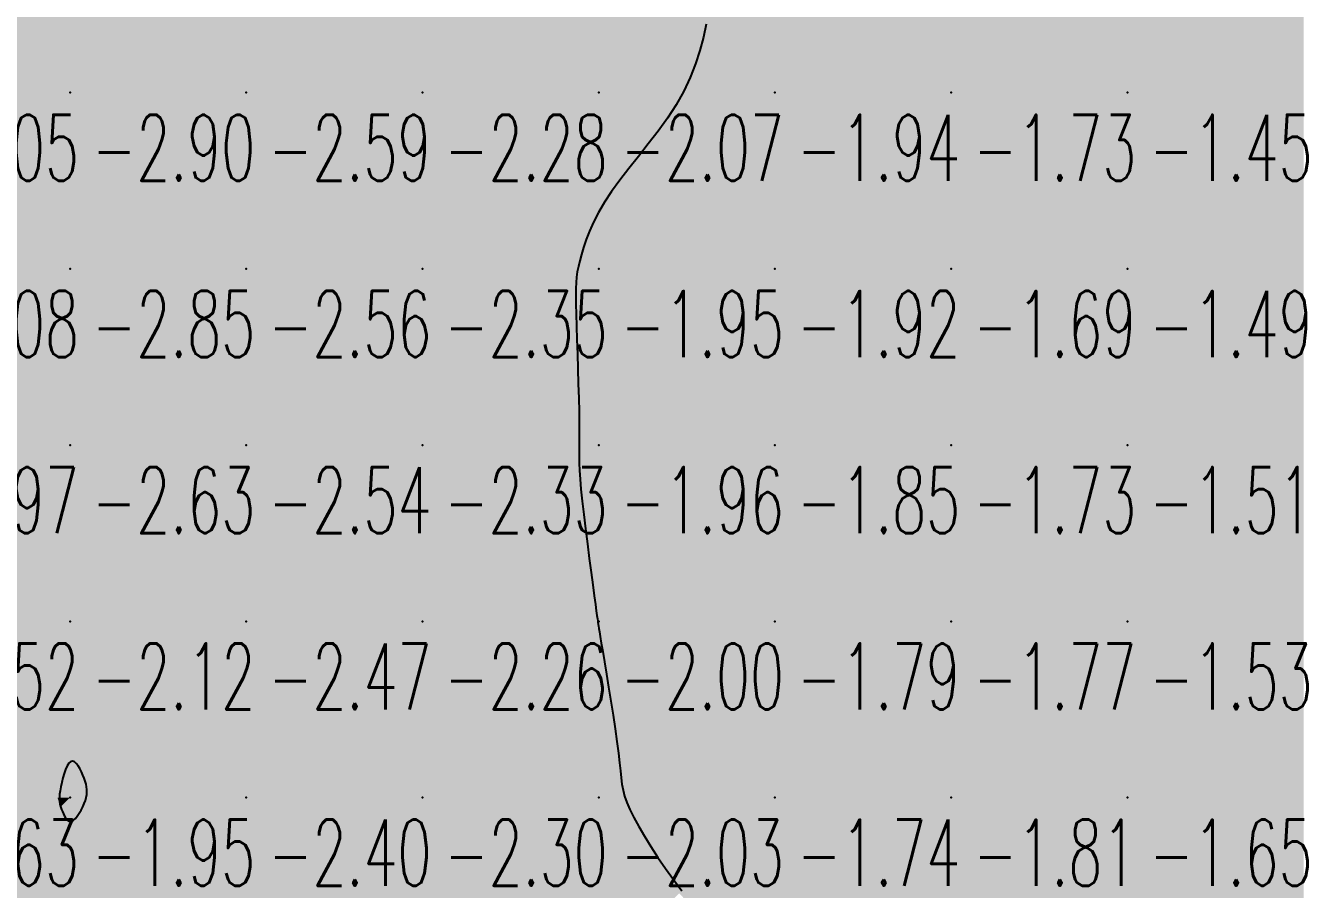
# Model space of a CAD drawing. Header units: millimetres. Extents: x 88261 to 90953, y 390274 to 392322.
# Drawn here: x 90417.7 to 90490.1, y 390842 to 390891 of the extents above; entities that cross this region are included whole.
import ezdxf
from ezdxf.enums import TextEntityAlignment as Align

# ---------------------------------------------------------------- set-up
doc = ezdxf.new("R2010")
doc.units = ezdxf.units.MM
doc.header["$LTSCALE"] = 25
for name, color, linetype in [('CN_03_00', 7, 'Continuous'), ('COTEAlt', 7, 'Continuous'), ('TN_COLORIAGE', 7, 'Continuous')]:
    doc.layers.add(name, color=color, linetype=linetype)
doc.styles.add('Simplex 1.0', font='Simplex.shx', dxfattribs={"width": 0.99, "height": 2.5})
doc.styles.get("Standard").update_dxf_attribs({"font": 'times.ttf'})

# ---------------------------------------------------------------- blocks, each defined once
blk = doc.blocks.new('COTE')
at = {"color": 0}
blk.add_point((0, 0), dxfattribs=at)
at = {"layer": 'COTEAlt'}
blk.add_attdef('ALT', text='', height=3.75, dxfattribs=at).set_placement((1.25, -1.25), align=Align.TOP_LEFT)

msp = doc.modelspace()

# ---------------------------------------------------------------- linework, layer by layer
at = {"layer": 'CN_03_00', "elevation": -2, "flags": 128}
msp.add_lwpolyline([(90456.354, 390891.131), (90456.184, 390890.392), (90455.982, 390889.635), (90455.737, 390888.867), (90455.438, 390888.093), (90455.074, 390887.32), (90454.639, 390886.555), (90454.146, 390885.799), (90453.612, 390885.057), (90453.057, 390884.329), (90452.497, 390883.62), (90451.952, 390882.932), (90451.438, 390882.267), (90450.974, 390881.628), (90450.575, 390881.018), (90450.237, 390880.438), (90449.955, 390879.89), (90449.723, 390879.376), (90449.534, 390878.898), (90449.382, 390878.457), (90449.262, 390878.055), (90449.167, 390877.695), (90449.092, 390877.373), (90449.034, 390877.074), (90448.992, 390876.779), (90448.964, 390876.468), (90448.949, 390876.121), (90448.945, 390875.719), (90448.95, 390875.242), (90448.964, 390874.671), (90448.984, 390873.994), (90449.008, 390873.231), (90449.035, 390872.412), (90449.062, 390871.565), (90449.088, 390870.719), (90449.111, 390869.902), (90449.129, 390869.144), (90449.14, 390868.473), (90449.143, 390867.907), (90449.14, 390867.428), (90449.137, 390867.007), (90449.136, 390866.614), (90449.142, 390866.219), (90449.159, 390865.795), (90449.19, 390865.312), (90449.239, 390864.741), (90449.309, 390864.063), (90449.397, 390863.299), (90449.496, 390862.481), (90449.603, 390861.641), (90449.711, 390860.81), (90449.816, 390860.02), (90449.913, 390859.303), (90449.996, 390858.69), (90450.062, 390858.205), (90450.112, 390857.839), (90450.148, 390857.573), (90450.173, 390857.39), (90450.189, 390857.273), (90450.199, 390857.204), (90450.204, 390857.166), (90450.207, 390857.14), (90450.212, 390857.11), (90450.219, 390857.06), (90450.232, 390856.976), (90450.254, 390856.843), (90450.286, 390856.647), (90450.331, 390856.372), (90450.393, 390856.003), (90450.473, 390855.527), (90450.572, 390854.936), (90450.687, 390854.25), (90450.811, 390853.499), (90450.939, 390852.712), (90451.064, 390851.916), (90451.182, 390851.141), (90451.285, 390850.415), (90451.369, 390849.767), (90451.43, 390849.217), (90451.476, 390848.752), (90451.517, 390848.351), (90451.564, 390847.993), (90451.626, 390847.657), (90451.715, 390847.321), (90451.84, 390846.965), (90452.011, 390846.566), (90452.237, 390846.11), (90452.515, 390845.6), (90452.839, 390845.046), (90453.203, 390844.458), (90453.602, 390843.844), (90454.031, 390843.216), (90454.484, 390842.582), (90454.955, 390841.952)], dxfattribs=at)
msp.add_lwpolyline([(90420.441, 390845.956), (90420.551, 390846.056), (90420.661, 390846.189), (90420.77, 390846.349), (90420.873, 390846.526), (90420.968, 390846.712), (90421.051, 390846.9), (90421.118, 390847.082), (90421.166, 390847.25), (90421.197, 390847.408), (90421.211, 390847.558), (90421.208, 390847.705), (90421.189, 390847.852), (90421.156, 390848.003), (90421.108, 390848.162), (90421.048, 390848.332), (90420.975, 390848.515), (90420.892, 390848.701), (90420.8, 390848.881), (90420.702, 390849.042), (90420.6, 390849.174), (90420.495, 390849.266), (90420.39, 390849.306), (90420.286, 390849.283), (90420.185, 390849.19), (90420.089, 390849.037), (90419.999, 390848.837), (90419.917, 390848.605), (90419.843, 390848.353), (90419.779, 390848.096), (90419.726, 390847.848), (90419.685, 390847.621), (90419.658, 390847.427), (90419.644, 390847.263), (90419.641, 390847.123), (90419.649, 390847), (90419.667, 390846.889), (90419.694, 390846.784), (90419.729, 390846.678), (90419.77, 390846.566), (90419.817, 390846.444), (90419.871, 390846.317), (90419.931, 390846.194), (90419.997, 390846.081), (90420.071, 390845.988), (90420.152, 390845.921), (90420.24, 390845.888), (90420.337, 390845.898), (90420.441, 390845.956)], close=True, dxfattribs=at)
at = {"layer": 'TN_COLORIAGE', "color": 111}
for points in [[(90416.022, 390893.013, -2.903), (90413.597, 390887.239, -2.903), (90420.249, 390897.239, -2.903), (90420.249, 390887.239, -2.903)], [(90420.249, 390887.239, -2.652), (90430.249, 390887.239, -2.652), (90430.249, 390897.239, -2.652)], [(90420.249, 390897.239, -2.652), (90420.249, 390887.239, -2.652), (90430.249, 390897.239, -2.652)], [(90430.249, 390887.239, -2.272), (90440.249, 390887.239, -2.272), (90440.249, 390897.239, -2.272)], [(90430.249, 390897.239, -2.272), (90430.249, 390887.239, -2.272), (90440.249, 390897.239, -2.272)], [(90440.249, 390897.239, -2.163), (90440.249, 390887.239, -2.163), (90450.249, 390897.239, -2.163)], [(90440.249, 390887.239, -2.163), (90450.249, 390887.239, -2.163), (90450.249, 390897.239, -2.163)], [(90450.249, 390897.239, -2), (90458.2, 390897.239, -2), (90450.249, 390887.239, -2), (90456.651, 390893.642, -2)], [(90455.887, 390887.239, -2.075), (90456.651, 390893.642, -2.075), (90450.249, 390887.239, -2.075)], [(90413.597, 390887.239, -2.903), (90414.905, 390881.896, -2.903), (90420.249, 390887.239, -2.903)], [(90414.905, 390881.896, -2.852), (90413.89, 390877.239, -2.852), (90420.249, 390887.239, -2.852), (90420.249, 390877.239, -2.852)], [(90420.249, 390887.239, -2.589), (90420.249, 390877.239, -2.589), (90430.249, 390887.239, -2.589)], [(90420.249, 390877.239, -2.589), (90430.249, 390877.239, -2.589), (90430.249, 390887.239, -2.589)], [(90430.249, 390887.239, -2.282), (90430.249, 390877.239, -2.282), (90440.249, 390887.239, -2.282)], [(90430.249, 390877.239, -2.282), (90440.249, 390877.239, -2.282), (90440.249, 390887.239, -2.282)], [(90440.249, 390887.239, -2.075), (90440.249, 390877.239, -2.075), (90450.249, 390887.239, -2.075)], [(90440.249, 390877.239, -2), (90448.964, 390877.239, -2), (90450.249, 390887.239, -2), (90450.249, 390881.323, -2)], [(90455.887, 390887.239, -2.075), (90450.249, 390881.323, -2.075), (90450.249, 390887.239, -2.075)], [(90410.249, 390869.805, -2.852), (90413.89, 390877.239, -2.852), (90410.249, 390867.239, -2.852), (90420.249, 390877.239, -2.852)], [(90410.249, 390867.239, -2.852), (90420.249, 390867.239, -2.852), (90420.249, 390877.239, -2.852)], [(90420.249, 390877.239, -2.558), (90420.249, 390867.239, -2.558), (90430.249, 390877.239, -2.558)], [(90420.249, 390867.239, -2.558), (90430.249, 390867.239, -2.558), (90430.249, 390877.239, -2.558)], [(90430.249, 390877.239, -2.351), (90430.249, 390867.239, -2.351), (90440.249, 390877.239, -2.351)], [(90430.249, 390867.239, -2.351), (90440.249, 390867.239, -2.351), (90440.249, 390877.239, -2.351)], [(90440.249, 390877.239, -2), (90448.964, 390877.239, -2), (90440.249, 390867.239, -2), (90448.896, 390875.887, -2)], [(90448.896, 390875.887, -2.33), (90449.235, 390867.239, -2.33), (90440.249, 390867.239, -2.33)], [(90410.249, 390867.239, -2.626), (90410.249, 390857.239, -2.626), (90420.249, 390867.239, -2.626)], [(90410.249, 390857.239, -2.626), (90420.249, 390857.239, -2.626), (90420.249, 390867.239, -2.626)], [(90420.249, 390867.239, -2.538), (90420.249, 390857.239, -2.538), (90430.249, 390867.239, -2.538)], [(90420.249, 390857.239, -2.538), (90430.249, 390857.239, -2.538), (90430.249, 390867.239, -2.538)], [(90430.249, 390867.239, -2.33), (90430.249, 390857.239, -2.33), (90440.249, 390867.239, -2.33)], [(90430.249, 390857.239, -2.33), (90440.249, 390857.239, -2.33), (90440.249, 390867.239, -2.33)], [(90440.249, 390867.239, -2), (90449.235, 390867.239, -2), (90440.249, 390857.239, -2), (90449.002, 390865.992, -2)], [(90449.002, 390865.992, -2.261), (90450.194, 390857.239, -2.261), (90440.249, 390857.239, -2.261)], [(90410.249, 390857.239, -2.122), (90410.249, 390847.239, -2.122), (90420.249, 390857.239, -2.122)], [(90410.249, 390847.239, -2), (90419.539, 390847.239, -2), (90420.249, 390857.239, -2), (90420.249, 390850.072, -2)], [(90430.249, 390857.239, -2), (90421.18, 390848.17, -2), (90420.249, 390857.239, -2), (90420.249, 390850.072, -2)], [(90430.249, 390857.239, -2), (90421.18, 390848.17, -2), (90430.249, 390847.239, -2), (90421.319, 390847.239, -2)], [(90430.249, 390857.239, -2.261), (90430.249, 390847.239, -2.261), (90440.249, 390857.239, -2.261)], [(90430.249, 390847.239, -2.261), (90440.249, 390847.239, -2.261), (90440.249, 390857.239, -2.261)], [(90440.249, 390847.239, -2), (90450.2, 390857.191, -2), (90440.249, 390857.239, -2), (90450.194, 390857.239, -2)], [(90440.249, 390847.239, -2), (90450.2, 390857.191, -2), (90450.249, 390847.239, -2), (90450.249, 390856.835, -2)], [(90451.641, 390848.632, -2.034), (90450.249, 390856.835, -2.034), (90450.249, 390847.239, -2.034)], [(90451.402, 390847.239, -2.034), (90451.641, 390848.632, -2.034), (90450.249, 390847.239, -2.034)], [(90410.249, 390837.239, -2), (90419.708, 390846.699, -2), (90410.249, 390847.239, -2), (90419.539, 390847.239, -2)], [(90430.249, 390847.239, -2), (90421.319, 390847.239, -2), (90420.249, 390837.239, -2), (90420.249, 390845.363, -2)], [(90420.249, 390837.239, -2.403), (90430.249, 390837.239, -2.403), (90430.249, 390847.239, -2.403)], [(90430.249, 390847.239, -2.298), (90430.249, 390837.239, -2.298), (90440.249, 390847.239, -2.298)], [(90430.249, 390837.239, -2.298), (90440.249, 390837.239, -2.298), (90440.249, 390847.239, -2.298)], [(90440.249, 390847.239, -2.034), (90440.249, 390837.239, -2.034), (90450.249, 390847.239, -2.034)], [(90440.249, 390837.239, -2.034), (90450.249, 390837.239, -2.034), (90450.249, 390847.239, -2.034)], [(90450.249, 390837.239, -2), (90454.818, 390841.808, -2), (90450.249, 390847.239, -2), (90451.402, 390847.239, -2)], [(90410.249, 390837.239, -2), (90419.708, 390846.699, -2), (90420.249, 390837.239, -2), (90420.249, 390845.363, -2)]]:
    msp.add_solid(points, dxfattribs=at)
at = {"layer": 'TN_COLORIAGE', "color": 101}
for points in [[(90456.651, 390893.642, -1.942), (90455.887, 390887.239, -1.942), (90460.249, 390897.239, -1.942), (90460.249, 390887.239, -1.942)], [(90460.249, 390897.239, -1.755), (90460.249, 390887.239, -1.755), (90470.249, 390897.239, -1.755)], [(90460.249, 390887.239, -1.755), (90470.249, 390887.239, -1.755), (90470.249, 390897.239, -1.755)], [(90470.249, 390897.239, -1.446), (90470.249, 390887.239, -1.446), (90480.249, 390897.239, -1.446)], [(90470.249, 390887.239, -1.446), (90480.249, 390887.239, -1.446), (90480.249, 390897.239, -1.446)], [(90480.249, 390887.239, -1.418), (90490.249, 390887.239, -1.418), (90490.249, 390897.239, -1.418)], [(90480.249, 390897.239, -1.418), (90480.249, 390887.239, -1.418), (90490.249, 390897.239, -1.418)], [(90450.249, 390881.323, -1.942), (90455.887, 390887.239, -1.942), (90450.249, 390877.239, -1.942), (90460.249, 390887.239, -1.942)], [(90450.249, 390877.239, -1.942), (90460.249, 390877.239, -1.942), (90460.249, 390887.239, -1.942)], [(90460.249, 390887.239, -1.726), (90460.249, 390877.239, -1.726), (90470.249, 390887.239, -1.726)], [(90460.249, 390877.239, -1.726), (90470.249, 390877.239, -1.726), (90470.249, 390887.239, -1.726)], [(90470.249, 390877.239, -1.45), (90480.249, 390877.239, -1.45), (90480.249, 390887.239, -1.45)], [(90470.249, 390887.239, -1.45), (90470.249, 390877.239, -1.45), (90480.249, 390887.239, -1.45)], [(90480.249, 390877.239, -1.369), (90490.249, 390877.239, -1.369), (90490.249, 390887.239, -1.369)], [(90480.249, 390887.239, -1.369), (90480.249, 390877.239, -1.369), (90490.249, 390887.239, -1.369)], [(90450.249, 390881.323, -1.948), (90448.964, 390877.239, -1.948), (90450.249, 390877.239, -1.948)], [(90448.896, 390875.887, -1.948), (90448.964, 390877.239, -1.948), (90450.249, 390877.239, -1.948)], [(90449.235, 390867.239, -1.948), (90448.896, 390875.887, -1.948), (90450.249, 390867.239, -1.948), (90450.249, 390877.239, -1.948)], [(90450.249, 390867.239, -1.917), (90460.249, 390867.239, -1.917), (90460.249, 390877.239, -1.917)], [(90450.249, 390877.239, -1.917), (90450.249, 390867.239, -1.917), (90460.249, 390877.239, -1.917)], [(90460.249, 390867.239, -1.692), (90470.249, 390867.239, -1.692), (90470.249, 390877.239, -1.692)], [(90460.249, 390877.239, -1.692), (90460.249, 390867.239, -1.692), (90470.249, 390877.239, -1.692)], [(90470.249, 390867.239, -1.486), (90480.249, 390867.239, -1.486), (90480.249, 390877.239, -1.486)], [(90470.249, 390877.239, -1.486), (90470.249, 390867.239, -1.486), (90480.249, 390877.239, -1.486)], [(90480.249, 390867.239, -1.448), (90490.249, 390867.239, -1.448), (90490.249, 390877.239, -1.448)], [(90480.249, 390877.239, -1.448), (90480.249, 390867.239, -1.448), (90490.249, 390877.239, -1.448)], [(90449.002, 390865.992, -1.963), (90449.235, 390867.239, -1.963), (90450.249, 390867.239, -1.963)], [(90450.194, 390857.239, -1.963), (90449.002, 390865.992, -1.963), (90450.249, 390857.239, -1.963), (90450.249, 390867.239, -1.963)], [(90450.249, 390857.239, -1.85), (90460.249, 390857.239, -1.85), (90460.249, 390867.239, -1.85)], [(90450.249, 390867.239, -1.85), (90450.249, 390857.239, -1.85), (90460.249, 390867.239, -1.85)], [(90460.249, 390857.239, -1.73), (90470.249, 390857.239, -1.73), (90470.249, 390867.239, -1.73)], [(90460.249, 390867.239, -1.73), (90460.249, 390857.239, -1.73), (90470.249, 390867.239, -1.73)], [(90470.249, 390857.239, -1.507), (90480.249, 390857.239, -1.507), (90480.249, 390867.239, -1.507)], [(90470.249, 390867.239, -1.507), (90470.249, 390857.239, -1.507), (90480.249, 390867.239, -1.507)], [(90480.249, 390857.239, -1.452), (90490.249, 390857.239, -1.452), (90490.249, 390867.239, -1.452)], [(90480.249, 390867.239, -1.452), (90480.249, 390857.239, -1.452), (90490.249, 390867.239, -1.452)], [(90450.194, 390857.239, -1.999), (90450.2, 390857.191, -1.999), (90450.249, 390857.239, -1.999)], [(90450.249, 390856.835, -1.999), (90450.2, 390857.191, -1.999), (90450.249, 390857.239, -1.999)], [(90450.249, 390856.835, -1.788), (90451.641, 390848.632, -1.788), (90450.249, 390857.239, -1.788), (90460.249, 390857.239, -1.788)], [(90451.641, 390848.632, -1.737), (90451.402, 390847.239, -1.737), (90460.249, 390857.239, -1.737), (90460.249, 390847.239, -1.737)], [(90460.249, 390847.239, -1.775), (90470.249, 390847.239, -1.775), (90470.249, 390857.239, -1.775)], [(90460.249, 390857.239, -1.775), (90460.249, 390847.239, -1.775), (90470.249, 390857.239, -1.775)], [(90470.249, 390847.239, -1.527), (90480.249, 390847.239, -1.527), (90480.249, 390857.239, -1.527)], [(90470.249, 390857.239, -1.527), (90470.249, 390847.239, -1.527), (90480.249, 390857.239, -1.527)], [(90480.249, 390847.239, -1.436), (90490.249, 390847.239, -1.436), (90490.249, 390857.239, -1.436)], [(90480.249, 390857.239, -1.436), (90480.249, 390847.239, -1.436), (90490.249, 390857.239, -1.436)], [(90420.249, 390850.072, -1.952), (90419.539, 390847.239, -1.952), (90420.249, 390847.239, -1.952)], [(90420.249, 390850.072, -1.952), (90421.18, 390848.17, -1.952), (90420.249, 390847.239, -1.952)], [(90421.319, 390847.239, -1.952), (90421.18, 390848.17, -1.952), (90420.249, 390847.239, -1.952)], [(90419.539, 390847.239, -1.952), (90419.708, 390846.699, -1.952), (90420.249, 390847.239, -1.952)], [(90420.249, 390845.363, -1.952), (90419.708, 390846.699, -1.952), (90420.249, 390847.239, -1.952)], [(90420.249, 390845.363, -1.952), (90421.319, 390847.239, -1.952), (90420.249, 390847.239, -1.952)], [(90451.402, 390847.239, -1.737), (90454.818, 390841.808, -1.737), (90460.249, 390847.239, -1.737)], [(90459.057, 390837.239, -1.737), (90454.818, 390841.808, -1.737), (90460.249, 390837.239, -1.737), (90460.249, 390847.239, -1.737)], [(90460.249, 390837.239, -1.807), (90470.249, 390837.239, -1.807), (90470.249, 390847.239, -1.807)], [(90460.249, 390847.239, -1.807), (90460.249, 390837.239, -1.807), (90470.249, 390847.239, -1.807)], [(90470.249, 390837.239, -1.646), (90480.249, 390837.239, -1.646), (90480.249, 390847.239, -1.646)], [(90470.249, 390847.239, -1.646), (90470.249, 390837.239, -1.646), (90480.249, 390847.239, -1.646)], [(90480.249, 390837.239, -1.283), (90490.249, 390837.239, -1.283), (90490.249, 390847.239, -1.283)], [(90480.249, 390847.239, -1.283), (90480.249, 390837.239, -1.283), (90490.249, 390847.239, -1.283)]]:
    msp.add_solid(points, dxfattribs=at)

# ---------------------------------------------------------------- block references
at = {"layer": 'COTEAlt'}
ref = msp.add_blockref('COTE', (90410.249, 390887.239), dxfattribs=at)
ref.add_attrib('ALT', '-3.05', dxfattribs={"height": 3.75, "style": 'Simplex 1.0', "width": 0.6}).set_placement((90411.499, 390885.989), align=Align.TOP_LEFT)
ref = msp.add_blockref('COTE', (90420.249, 390887.239), dxfattribs=at)
ref.add_attrib('ALT', '-2.90', dxfattribs={"height": 3.75, "style": 'Simplex 1.0', "width": 0.6}).set_placement((90421.499, 390885.989), align=Align.TOP_LEFT)
ref = msp.add_blockref('COTE', (90430.249, 390887.239), dxfattribs=at)
ref.add_attrib('ALT', '-2.59', dxfattribs={"height": 3.75, "style": 'Simplex 1.0', "width": 0.6}).set_placement((90431.499, 390885.989), align=Align.TOP_LEFT)
ref = msp.add_blockref('COTE', (90440.249, 390887.239), dxfattribs=at)
ref.add_attrib('ALT', '-2.28', dxfattribs={"height": 3.75, "style": 'Simplex 1.0', "width": 0.6}).set_placement((90441.499, 390885.989), align=Align.TOP_LEFT)
ref = msp.add_blockref('COTE', (90450.249, 390887.239), dxfattribs=at)
ref.add_attrib('ALT', '-2.07', dxfattribs={"height": 3.75, "style": 'Simplex 1.0', "width": 0.6}).set_placement((90451.499, 390885.989), align=Align.TOP_LEFT)
ref = msp.add_blockref('COTE', (90460.249, 390887.239), dxfattribs=at)
ref.add_attrib('ALT', '-1.94', dxfattribs={"height": 3.75, "style": 'Simplex 1.0', "width": 0.6}).set_placement((90461.499, 390885.989), align=Align.TOP_LEFT)
ref = msp.add_blockref('COTE', (90470.249, 390887.239), dxfattribs=at)
ref.add_attrib('ALT', '-1.73', dxfattribs={"height": 3.75, "style": 'Simplex 1.0', "width": 0.6}).set_placement((90471.499, 390885.989), align=Align.TOP_LEFT)
ref = msp.add_blockref('COTE', (90480.249, 390887.239), dxfattribs=at)
ref.add_attrib('ALT', '-1.45', dxfattribs={"height": 3.75, "style": 'Simplex 1.0', "width": 0.6}).set_placement((90481.499, 390885.989), align=Align.TOP_LEFT)
ref = msp.add_blockref('COTE', (90410.249, 390877.239), dxfattribs=at)
ref.add_attrib('ALT', '-3.08', dxfattribs={"height": 3.75, "style": 'Simplex 1.0', "width": 0.6}).set_placement((90411.499, 390875.989), align=Align.TOP_LEFT)
ref = msp.add_blockref('COTE', (90420.249, 390877.239), dxfattribs=at)
ref.add_attrib('ALT', '-2.85', dxfattribs={"height": 3.75, "style": 'Simplex 1.0', "width": 0.6}).set_placement((90421.499, 390875.989), align=Align.TOP_LEFT)
ref = msp.add_blockref('COTE', (90430.249, 390877.239), dxfattribs=at)
ref.add_attrib('ALT', '-2.56', dxfattribs={"height": 3.75, "style": 'Simplex 1.0', "width": 0.6}).set_placement((90431.499, 390875.989), align=Align.TOP_LEFT)
ref = msp.add_blockref('COTE', (90440.249, 390877.239), dxfattribs=at)
ref.add_attrib('ALT', '-2.35', dxfattribs={"height": 3.75, "style": 'Simplex 1.0', "width": 0.6}).set_placement((90441.499, 390875.989), align=Align.TOP_LEFT)
ref = msp.add_blockref('COTE', (90450.249, 390877.239), dxfattribs=at)
ref.add_attrib('ALT', '-1.95', dxfattribs={"height": 3.75, "style": 'Simplex 1.0', "width": 0.6}).set_placement((90451.499, 390875.989), align=Align.TOP_LEFT)
ref = msp.add_blockref('COTE', (90460.249, 390877.239), dxfattribs=at)
ref.add_attrib('ALT', '-1.92', dxfattribs={"height": 3.75, "style": 'Simplex 1.0', "width": 0.6}).set_placement((90461.499, 390875.989), align=Align.TOP_LEFT)
ref = msp.add_blockref('COTE', (90470.249, 390877.239), dxfattribs=at)
ref.add_attrib('ALT', '-1.69', dxfattribs={"height": 3.75, "style": 'Simplex 1.0', "width": 0.6}).set_placement((90471.499, 390875.989), align=Align.TOP_LEFT)
ref = msp.add_blockref('COTE', (90480.249, 390877.239), dxfattribs=at)
ref.add_attrib('ALT', '-1.49', dxfattribs={"height": 3.75, "style": 'Simplex 1.0', "width": 0.6}).set_placement((90481.499, 390875.989), align=Align.TOP_LEFT)
ref = msp.add_blockref('COTE', (90410.249, 390867.239), dxfattribs=at)
ref.add_attrib('ALT', '-2.97', dxfattribs={"height": 3.75, "style": 'Simplex 1.0', "width": 0.6}).set_placement((90411.499, 390865.989), align=Align.TOP_LEFT)
ref = msp.add_blockref('COTE', (90420.249, 390867.239), dxfattribs=at)
ref.add_attrib('ALT', '-2.63', dxfattribs={"height": 3.75, "style": 'Simplex 1.0', "width": 0.6}).set_placement((90421.499, 390865.989), align=Align.TOP_LEFT)
ref = msp.add_blockref('COTE', (90430.249, 390867.239), dxfattribs=at)
ref.add_attrib('ALT', '-2.54', dxfattribs={"height": 3.75, "style": 'Simplex 1.0', "width": 0.6}).set_placement((90431.499, 390865.989), align=Align.TOP_LEFT)
ref = msp.add_blockref('COTE', (90440.249, 390867.239), dxfattribs=at)
ref.add_attrib('ALT', '-2.33', dxfattribs={"height": 3.75, "style": 'Simplex 1.0', "width": 0.6}).set_placement((90441.499, 390865.989), align=Align.TOP_LEFT)
ref = msp.add_blockref('COTE', (90450.249, 390867.239), dxfattribs=at)
ref.add_attrib('ALT', '-1.96', dxfattribs={"height": 3.75, "style": 'Simplex 1.0', "width": 0.6}).set_placement((90451.499, 390865.989), align=Align.TOP_LEFT)
ref = msp.add_blockref('COTE', (90460.249, 390867.239), dxfattribs=at)
ref.add_attrib('ALT', '-1.85', dxfattribs={"height": 3.75, "style": 'Simplex 1.0', "width": 0.6}).set_placement((90461.499, 390865.989), align=Align.TOP_LEFT)
ref = msp.add_blockref('COTE', (90470.249, 390867.239), dxfattribs=at)
ref.add_attrib('ALT', '-1.73', dxfattribs={"height": 3.75, "style": 'Simplex 1.0', "width": 0.6}).set_placement((90471.499, 390865.989), align=Align.TOP_LEFT)
ref = msp.add_blockref('COTE', (90480.249, 390867.239), dxfattribs=at)
ref.add_attrib('ALT', '-1.51', dxfattribs={"height": 3.75, "style": 'Simplex 1.0', "width": 0.6}).set_placement((90481.499, 390865.989), align=Align.TOP_LEFT)
ref = msp.add_blockref('COTE', (90410.249, 390857.239), dxfattribs=at)
ref.add_attrib('ALT', '-2.52', dxfattribs={"height": 3.75, "style": 'Simplex 1.0', "width": 0.6}).set_placement((90411.499, 390855.989), align=Align.TOP_LEFT)
ref = msp.add_blockref('COTE', (90420.249, 390857.239), dxfattribs=at)
ref.add_attrib('ALT', '-2.12', dxfattribs={"height": 3.75, "style": 'Simplex 1.0', "width": 0.6}).set_placement((90421.499, 390855.989), align=Align.TOP_LEFT)
ref = msp.add_blockref('COTE', (90430.249, 390857.239), dxfattribs=at)
ref.add_attrib('ALT', '-2.47', dxfattribs={"height": 3.75, "style": 'Simplex 1.0', "width": 0.6}).set_placement((90431.499, 390855.989), align=Align.TOP_LEFT)
ref = msp.add_blockref('COTE', (90440.249, 390857.239), dxfattribs=at)
ref.add_attrib('ALT', '-2.26', dxfattribs={"height": 3.75, "style": 'Simplex 1.0', "width": 0.6}).set_placement((90441.499, 390855.989), align=Align.TOP_LEFT)
ref = msp.add_blockref('COTE', (90450.249, 390857.239), dxfattribs=at)
ref.add_attrib('ALT', '-2.00', dxfattribs={"height": 3.75, "style": 'Simplex 1.0', "width": 0.6}).set_placement((90451.499, 390855.989), align=Align.TOP_LEFT)
ref = msp.add_blockref('COTE', (90460.249, 390857.239), dxfattribs=at)
ref.add_attrib('ALT', '-1.79', dxfattribs={"height": 3.75, "style": 'Simplex 1.0', "width": 0.6}).set_placement((90461.499, 390855.989), align=Align.TOP_LEFT)
ref = msp.add_blockref('COTE', (90470.249, 390857.239), dxfattribs=at)
ref.add_attrib('ALT', '-1.77', dxfattribs={"height": 3.75, "style": 'Simplex 1.0', "width": 0.6}).set_placement((90471.499, 390855.989), align=Align.TOP_LEFT)
ref = msp.add_blockref('COTE', (90480.249, 390857.239), dxfattribs=at)
ref.add_attrib('ALT', '-1.53', dxfattribs={"height": 3.75, "style": 'Simplex 1.0', "width": 0.6}).set_placement((90481.499, 390855.989), align=Align.TOP_LEFT)
ref = msp.add_blockref('COTE', (90410.249, 390847.239), dxfattribs=at)
ref.add_attrib('ALT', '-2.63', dxfattribs={"height": 3.75, "style": 'Simplex 1.0', "width": 0.6}).set_placement((90411.499, 390845.989), align=Align.TOP_LEFT)
ref = msp.add_blockref('COTE', (90420.249, 390847.239), dxfattribs=at)
ref.add_attrib('ALT', '-1.95', dxfattribs={"height": 3.75, "style": 'Simplex 1.0', "width": 0.6}).set_placement((90421.499, 390845.989), align=Align.TOP_LEFT)
ref = msp.add_blockref('COTE', (90430.249, 390847.239), dxfattribs=at)
ref.add_attrib('ALT', '-2.40', dxfattribs={"height": 3.75, "style": 'Simplex 1.0', "width": 0.6}).set_placement((90431.499, 390845.989), align=Align.TOP_LEFT)
ref = msp.add_blockref('COTE', (90440.249, 390847.239), dxfattribs=at)
ref.add_attrib('ALT', '-2.30', dxfattribs={"height": 3.75, "style": 'Simplex 1.0', "width": 0.6}).set_placement((90441.499, 390845.989), align=Align.TOP_LEFT)
ref = msp.add_blockref('COTE', (90450.249, 390847.239), dxfattribs=at)
ref.add_attrib('ALT', '-2.03', dxfattribs={"height": 3.75, "style": 'Simplex 1.0', "width": 0.6}).set_placement((90451.499, 390845.989), align=Align.TOP_LEFT)
ref = msp.add_blockref('COTE', (90460.249, 390847.239), dxfattribs=at)
ref.add_attrib('ALT', '-1.74', dxfattribs={"height": 3.75, "style": 'Simplex 1.0', "width": 0.6}).set_placement((90461.499, 390845.989), align=Align.TOP_LEFT)
ref = msp.add_blockref('COTE', (90470.249, 390847.239), dxfattribs=at)
ref.add_attrib('ALT', '-1.81', dxfattribs={"height": 3.75, "style": 'Simplex 1.0', "width": 0.6}).set_placement((90471.499, 390845.989), align=Align.TOP_LEFT)
ref = msp.add_blockref('COTE', (90480.249, 390847.239), dxfattribs=at)
ref.add_attrib('ALT', '-1.65', dxfattribs={"height": 3.75, "style": 'Simplex 1.0', "width": 0.6}).set_placement((90481.499, 390845.989), align=Align.TOP_LEFT)

doc.saveas('drawing.dxf')
